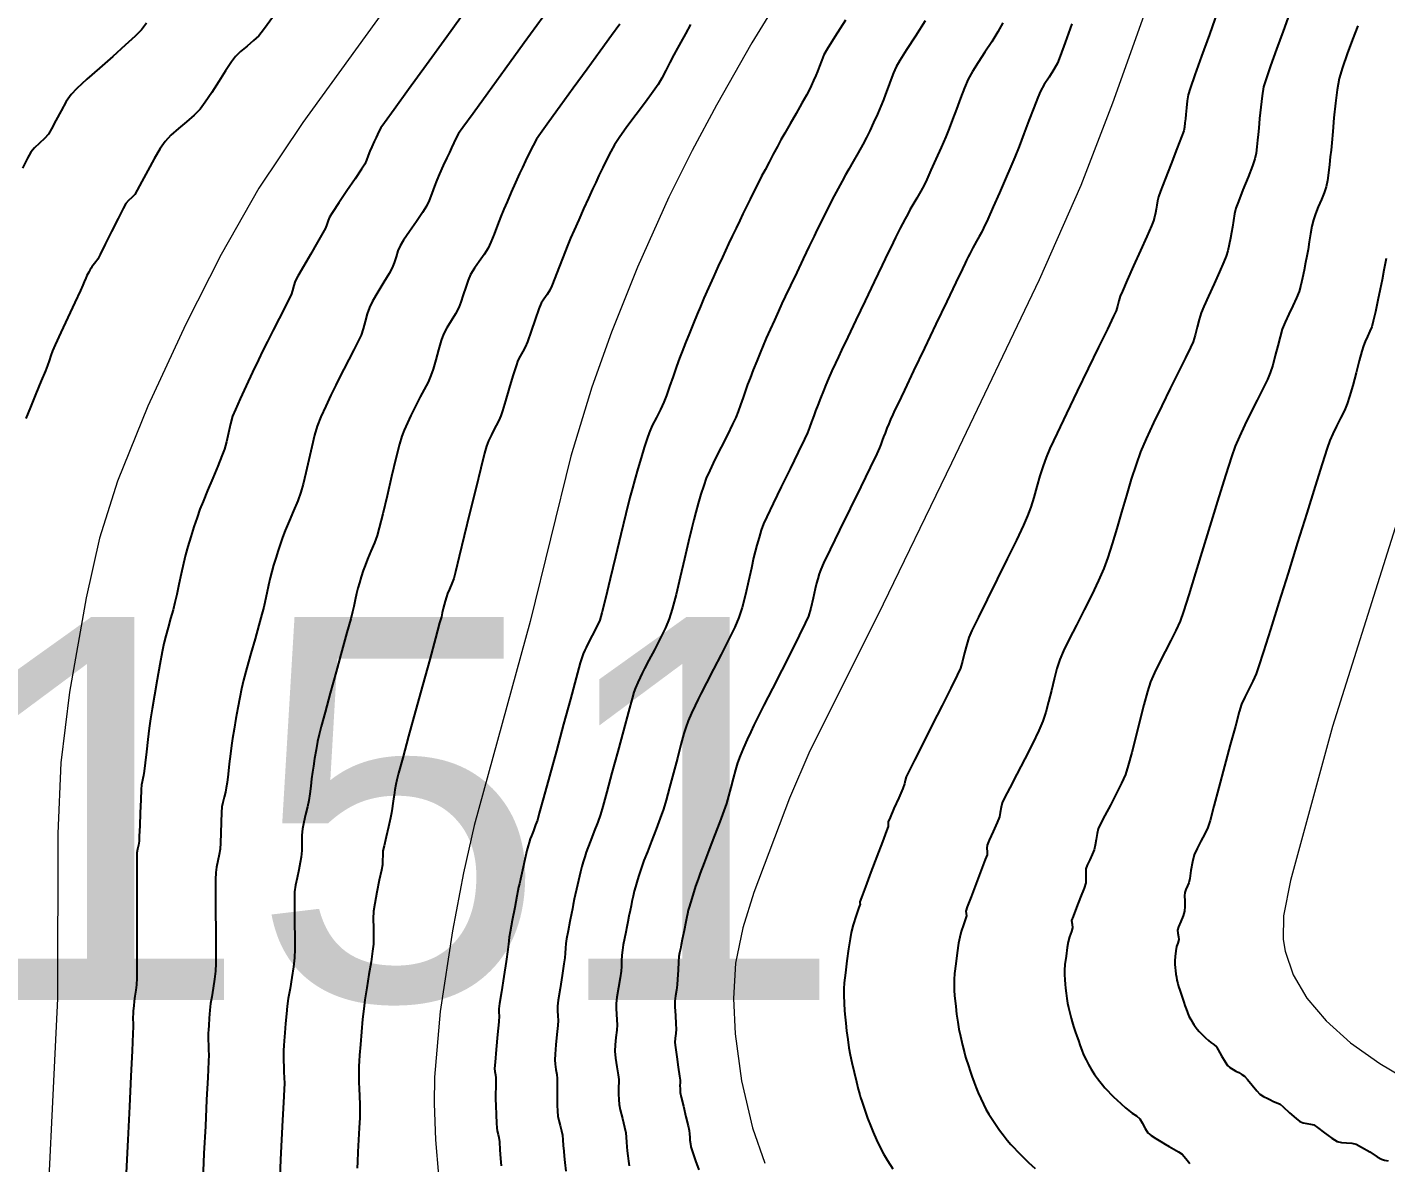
# Model space of a CAD drawing. Extents: x 27 to 849, y 0 to 853.
# Drawn here: x 81.4 to 153.4, y 745.7 to 806 of the extents above; entities that cross this region are included whole.
import ezdxf
from ezdxf.enums import TextEntityAlignment as Align

# ---------------------------------------------------------------- set-up
doc = ezdxf.new("R2010")
doc.units = 0
doc.header["$LTSCALE"] = 2
for name, color, linetype in [('Curva 1 m', 5, 'Continuous'), ('Curva Mestra', 1, 'Continuous'), ('TXT - TEXTO 01', 142, 'Continuous')]:
    doc.layers.add(name, color=color, linetype=linetype)
doc.styles.add('ARIAL', font='arial.ttf')

msp = doc.modelspace()

# ---------------------------------------------------------------- linework, layer by layer
at = {"layer": 'Curva 1 m', "linetype": 'Continuous', "lineweight": -3}
for points, elevation in [([(94.427, 806.553), (93.898, 805.83), (93.66, 805.516), (93.38, 805.253), (93.032, 804.968), (92.685, 804.683), (92.41, 804.417), (92.201, 804.131), (91.894, 803.658), (91.532, 803.085), (91.157, 802.497), (90.814, 801.98), (90.545, 801.62), (90.224, 801.297), (89.821, 800.948), (89.392, 800.59), (88.994, 800.239), (88.682, 799.91), (88.426, 799.531), (88.103, 798.98), (87.761, 798.36), (87.444, 797.771), (87.198, 797.315), (87.071, 797.093), (86.926, 796.938), (86.748, 796.77), (86.605, 796.613), (86.464, 796.353), (86.189, 795.811), (85.849, 795.129), (85.511, 794.45), (85.244, 793.915), (85.115, 793.666), (85.005, 793.514), (84.873, 793.349), (84.802, 793.26), (84.754, 793.186), (84.708, 793.111), (84.634, 792.975), (84.538, 792.79), (84.477, 792.649), (84.396, 792.453), (84.323, 792.281), (84.189, 791.991), (83.897, 791.363), (83.526, 790.565), (83.153, 789.76), (82.856, 789.115), (82.712, 788.795), (82.623, 788.547), (82.529, 788.261), (82.443, 788.011), (82.332, 787.736), (82.11, 787.198), (81.828, 786.518), (81.539, 785.815), (81.294, 785.211)], 34), ([(104.76, 807.029), (103.621, 805.457), (102.545, 803.971), (101.595, 802.657), (100.833, 801.603), (100.322, 800.895), (100.125, 800.618), (100.041, 800.463), (99.953, 800.281), (99.878, 800.121), (99.78, 799.91), (99.652, 799.623), (99.545, 799.38), (99.46, 799.159), (99.365, 798.907), (99.27, 798.691), (99.105, 798.434), (98.762, 797.921), (98.331, 797.282), (97.901, 796.645), (97.562, 796.14), (97.405, 795.894), (97.333, 795.71), (97.264, 795.495), (97.196, 795.31), (97.058, 795.062), (96.765, 794.555), (96.394, 793.915), (96.022, 793.273), (95.727, 792.756), (95.584, 792.493), (95.508, 792.262), (95.436, 791.992), (95.362, 791.759), (95.252, 791.53), (95.028, 791.087), (94.733, 790.511), (94.412, 789.885), (94.111, 789.292), (93.873, 788.811), (93.631, 788.31), (93.32, 787.656), (92.983, 786.941), (92.665, 786.254), (92.409, 785.685), (92.262, 785.325), (92.148, 784.925), (92.041, 784.45), (91.936, 783.975), (91.828, 783.573), (91.696, 783.222), (91.476, 782.684), (91.209, 782.046), (90.935, 781.392), (90.695, 780.811), (90.53, 780.387), (90.381, 779.955), (90.216, 779.451), (90.05, 778.922), (89.898, 778.415), (89.774, 777.975), (89.662, 777.518), (89.541, 776.969), (89.419, 776.396), (89.306, 775.864), (89.208, 775.44), (89.104, 775.048), (88.975, 774.595), (88.84, 774.121), (88.714, 773.668), (88.616, 773.274), (88.527, 772.831), (88.402, 772.155), (88.26, 771.354), (88.119, 770.536), (87.997, 769.806), (87.913, 769.274), (87.846, 768.785), (87.77, 768.173), (87.694, 767.526), (87.625, 766.935), (87.573, 766.488), (87.546, 766.274), (87.509, 766.114), (87.463, 765.933), (87.43, 765.773), (87.416, 765.516), (87.393, 764.972), (87.366, 764.285), (87.338, 763.594), (87.315, 763.043), (87.3, 762.773), (87.264, 762.577), (87.216, 762.354), (87.183, 762.158), (87.178, 761.819), (87.177, 761.027), (87.177, 759.931), (87.178, 758.682), (87.179, 757.43), (87.179, 756.325), (87.177, 755.518), (87.172, 755.158), (87.135, 754.875), (87.082, 754.554), (87.042, 754.301), (87.017, 754.053), (86.994, 753.773), (86.982, 753.606), (86.978, 753.465), (86.977, 753.324), (86.985, 753.146), (86.992, 752.94), (86.976, 752.582), (86.932, 751.662), (86.866, 750.322), (86.787, 748.701), (86.702, 746.939), (86.616, 745.178)], 36), ([(108.738, 806.517), (107.731, 805.13), (106.724, 803.743), (105.795, 802.462), (105.022, 801.394), (104.482, 800.644), (104.255, 800.321), (104.131, 800.096), (103.998, 799.829), (103.869, 799.559), (103.76, 799.326), (103.624, 799.032), (103.438, 798.621), (103.246, 798.191), (103.095, 797.843), (102.97, 797.524), (102.83, 797.149), (102.686, 796.777), (102.544, 796.466), (102.343, 796.143), (102.015, 795.662), (101.649, 795.133), (101.33, 794.665), (101.146, 794.368), (101.037, 794.104), (100.933, 793.787), (100.83, 793.468), (100.727, 793.201), (100.564, 792.902), (100.288, 792.435), (99.974, 791.907), (99.693, 791.422), (99.518, 791.088), (99.403, 790.754), (99.293, 790.356), (99.185, 789.956), (99.075, 789.62), (98.928, 789.302), (98.699, 788.849), (98.431, 788.335), (98.17, 787.831), (97.958, 787.409), (97.746, 786.978), (97.481, 786.44), (97.201, 785.855), (96.944, 785.286), (96.749, 784.795), (96.612, 784.33), (96.459, 783.71), (96.3, 783.016), (96.145, 782.328), (96.003, 781.725), (95.882, 781.289), (95.716, 780.836), (95.497, 780.303), (95.264, 779.758), (95.055, 779.268), (94.909, 778.9), (94.797, 778.576), (94.673, 778.199), (94.549, 777.802), (94.435, 777.421), (94.342, 777.091), (94.26, 776.755), (94.172, 776.356), (94.083, 775.936), (93.997, 775.534), (93.917, 775.19), (93.822, 774.833), (93.659, 774.249), (93.455, 773.523), (93.235, 772.737), (93.024, 771.975), (92.849, 771.321), (92.734, 770.858), (92.639, 770.403), (92.538, 769.862), (92.437, 769.286), (92.343, 768.726), (92.264, 768.233), (92.206, 767.858), (92.148, 767.421), (92.084, 766.886), (92.023, 766.345), (91.969, 765.889), (91.931, 765.608), (91.88, 765.376), (91.812, 765.108), (91.745, 764.839), (91.701, 764.607), (91.68, 764.301), (91.662, 763.793), (91.643, 763.214), (91.624, 762.692), (91.603, 762.357), (91.554, 762.071), (91.483, 761.741), (91.413, 761.411), (91.368, 761.126), (91.36, 760.755), (91.359, 760.021), (91.363, 759.065), (91.368, 758.031), (91.372, 757.06), (91.37, 756.294), (91.36, 755.876), (91.311, 755.467), (91.234, 754.986), (91.155, 754.521), (91.1, 754.163), (91.064, 753.81), (91.026, 753.385), (90.996, 753), (90.98, 752.771), (90.974, 752.592), (90.971, 752.387), (90.971, 752.207), (90.98, 751.987), (90.994, 751.696), (91.001, 751.44), (90.986, 751.084), (90.945, 750.245), (90.887, 749.06), (90.818, 747.669), (90.746, 746.208), (90.677, 744.817)], 37), ([(144.514, 806.791), (144.08, 805.585), (143.665, 804.429), (143.31, 803.434), (143.057, 802.711), (142.947, 802.372), (142.895, 802.06), (142.854, 801.681), (142.823, 801.331), (142.802, 801.107), (142.78, 800.9), (142.752, 800.664), (142.715, 800.461), (142.604, 800.155), (142.357, 799.516), (142.042, 798.711), (141.728, 797.906), (141.48, 797.267), (141.367, 796.961), (141.323, 796.756), (141.285, 796.519), (141.251, 796.315), (141.212, 796.114), (141.164, 795.886), (141.112, 795.69), (141.001, 795.428), (140.75, 794.861), (140.415, 794.111), (140.051, 793.297), (139.714, 792.542), (139.458, 791.966), (139.341, 791.69), (139.27, 791.445), (139.199, 791.163), (139.127, 790.919), (138.99, 790.626), (138.664, 789.949), (138.201, 788.992), (137.651, 787.857), (137.066, 786.647), (136.498, 785.468), (135.999, 784.42), (135.619, 783.609), (135.411, 783.138), (135.251, 782.686), (135.088, 782.157), (134.924, 781.59), (134.76, 781.023), (134.597, 780.494), (134.436, 780.042), (134.217, 779.553), (133.836, 778.756), (133.35, 777.761), (132.815, 776.676), (132.288, 775.608), (131.824, 774.667), (131.481, 773.959), (131.315, 773.594), (131.201, 773.221), (131.093, 772.777), (130.984, 772.334), (130.869, 771.961), (130.7, 771.596), (130.355, 770.896), (129.894, 769.976), (129.378, 768.954), (128.868, 767.948), (128.425, 767.074), (128.11, 766.449), (127.983, 766.191), (127.946, 766.004), (127.911, 765.816), (127.811, 765.576), (127.596, 765.084), (127.345, 764.512), (127.135, 764.032), (127.044, 763.815), (127.042, 763.69), (127.041, 763.565), (126.955, 763.329), (126.738, 762.753), (126.444, 761.974), (126.123, 761.129), (125.83, 760.355), (125.615, 759.788), (125.532, 759.565), (125.541, 759.502), (125.55, 759.44), (125.489, 759.258), (125.347, 758.838), (125.189, 758.344), (125.077, 757.94), (125.017, 757.604), (124.938, 757.069), (124.851, 756.436), (124.771, 755.804), (124.71, 755.272), (124.681, 754.94), (124.68, 754.594), (124.696, 754.19), (124.722, 753.786), (124.751, 753.44), (124.783, 753.13), (124.833, 752.716), (124.894, 752.257), (124.959, 751.812), (125.021, 751.44), (125.106, 751.034), (125.225, 750.523), (125.349, 750.015), (125.448, 749.618), (125.493, 749.44), (125.535, 749.315), (125.578, 749.19), (125.644, 748.989), (125.783, 748.567), (125.949, 748.082), (126.093, 747.69), (126.24, 747.345), (126.425, 746.938), (126.62, 746.532), (126.798, 746.19), (127.009, 745.832), (127.283, 745.4)], 46), ([(148.331, 806.69), (147.985, 805.75), (147.635, 804.793), (147.321, 803.918), (147.081, 803.222), (146.954, 802.804), (146.87, 802.322), (146.799, 801.729), (146.741, 801.124), (146.697, 800.606), (146.665, 800.273), (146.631, 799.973), (146.594, 799.623), (146.548, 799.276), (146.491, 798.982), (146.362, 798.612), (146.125, 798.01), (145.851, 797.329), (145.612, 796.726), (145.479, 796.357), (145.413, 796.06), (145.353, 795.71), (145.299, 795.361), (145.247, 795.065), (145.191, 794.774), (145.124, 794.435), (145.049, 794.099), (144.971, 793.815), (144.845, 793.509), (144.611, 792.983), (144.32, 792.344), (144.026, 791.699), (143.783, 791.154), (143.642, 790.815), (143.535, 790.461), (143.43, 790.043), (143.324, 789.626), (143.214, 789.273), (143.078, 788.974), (142.805, 788.418), (142.433, 787.674), (142.001, 786.806), (141.547, 785.882), (141.108, 784.968), (140.722, 784.131), (140.427, 783.437), (140.184, 782.767), (139.931, 781.982), (139.672, 781.126), (139.414, 780.24), (139.16, 779.367), (138.916, 778.549), (138.686, 777.828), (138.477, 777.246), (138.198, 776.605), (137.838, 775.855), (137.434, 775.051), (137.024, 774.249), (136.646, 773.505), (136.338, 772.874), (136.136, 772.411), (135.983, 771.935), (135.836, 771.376), (135.693, 770.776), (135.548, 770.176), (135.4, 769.618), (135.245, 769.143), (135.027, 768.649), (134.687, 767.952), (134.279, 767.148), (133.859, 766.335), (133.482, 765.61), (133.204, 765.072), (133.08, 764.816), (133.027, 764.58), (132.986, 764.304), (132.936, 764.066), (132.813, 763.768), (132.598, 763.291), (132.39, 762.826), (132.285, 762.565), (132.277, 762.407), (132.286, 762.223), (132.28, 762.065), (132.188, 761.801), (131.977, 761.241), (131.707, 760.535), (131.438, 759.836), (131.232, 759.295), (131.148, 759.065), (131.166, 758.94), (131.185, 758.815), (131.137, 758.661), (131.031, 758.348), (130.913, 757.988), (130.83, 757.69), (130.774, 757.367), (130.7, 756.852), (130.623, 756.273), (130.562, 755.759), (130.533, 755.44), (130.532, 755.18), (130.544, 754.877), (130.564, 754.575), (130.585, 754.315), (130.618, 754.01), (130.669, 753.601), (130.729, 753.174), (130.788, 752.815), (130.869, 752.432), (130.978, 751.967), (131.081, 751.55), (131.142, 751.315), (131.193, 751.155), (131.256, 750.974), (131.311, 750.816), (131.374, 750.625), (131.477, 750.313), (131.594, 749.972), (131.698, 749.691), (131.808, 749.432), (131.947, 749.127), (132.093, 748.822), (132.226, 748.566), (132.385, 748.297), (132.59, 747.973), (132.793, 747.664), (132.946, 747.441), (133.132, 747.197), (133.353, 746.926), (133.551, 746.693), (133.704, 746.523), (133.891, 746.322), (134.083, 746.123), (134.25, 745.956), (134.486, 745.737), (134.834, 745.424)], 47), ([(87.696, 806.185), (87.426, 805.82), (87.104, 805.497), (86.567, 805.008), (85.903, 804.419), (85.198, 803.798), (84.538, 803.209), (84.01, 802.722), (83.7, 802.401), (83.441, 802.016), (83.163, 801.523), (82.894, 801.01), (82.66, 800.569), (82.492, 800.288), (82.285, 800.06), (82.023, 799.811), (81.762, 799.561), (81.56, 799.329), (81.379, 799.012), (81.12, 798.494)], 33), ([(112.808, 806.128), (112.368, 805.518), (111.767, 804.69), (111.067, 803.732), (110.336, 802.73), (109.637, 801.771), (109.035, 800.942), (108.596, 800.33), (108.385, 800.023), (108.199, 799.686), (107.999, 799.285), (107.806, 798.88), (107.643, 798.53), (107.488, 798.198), (107.276, 797.732), (107.041, 797.21), (106.819, 796.709), (106.645, 796.307), (106.49, 795.92), (106.314, 795.458), (106.133, 794.982), (105.962, 794.555), (105.819, 794.241), (105.614, 793.912), (105.35, 793.543), (105.087, 793.173), (104.886, 792.843), (104.762, 792.545), (104.631, 792.167), (104.5, 791.762), (104.374, 791.386), (104.258, 791.092), (104.08, 790.762), (103.852, 790.389), (103.625, 790.015), (103.453, 789.683), (103.334, 789.341), (103.192, 788.855), (103.043, 788.318), (102.903, 787.828), (102.787, 787.481), (102.629, 787.135), (102.426, 786.74), (102.217, 786.347), (102.042, 786.007), (101.901, 785.72), (101.725, 785.361), (101.538, 784.971), (101.367, 784.592), (101.237, 784.264), (101.119, 783.844), (100.93, 783.088), (100.699, 782.13), (100.455, 781.107), (100.227, 780.155), (100.044, 779.409), (99.937, 779.006), (99.792, 778.618), (99.602, 778.165), (99.417, 777.735), (99.288, 777.413), (99.193, 777.137), (99.089, 776.813), (98.99, 776.488), (98.91, 776.207), (98.841, 775.92), (98.767, 775.578), (98.694, 775.234), (98.627, 774.94), (98.531, 774.586), (98.331, 773.857), (98.06, 772.876), (97.752, 771.763), (97.443, 770.642), (97.167, 769.633), (96.958, 768.86), (96.851, 768.443), (96.775, 768.071), (96.694, 767.626), (96.615, 767.167), (96.548, 766.753), (96.5, 766.443), (96.456, 766.096), (96.412, 765.692), (96.366, 765.288), (96.316, 764.943), (96.24, 764.596), (96.137, 764.191), (96.038, 763.786), (95.971, 763.44), (95.945, 763.095), (95.936, 762.69), (95.928, 762.286), (95.906, 761.94), (95.856, 761.643), (95.775, 761.262), (95.685, 760.844), (95.604, 760.439), (95.554, 760.094), (95.541, 759.71), (95.543, 759.119), (95.553, 758.416), (95.563, 757.697), (95.564, 757.058), (95.548, 756.594), (95.494, 756.116), (95.408, 755.551), (95.309, 754.97), (95.22, 754.438), (95.159, 754.024), (95.116, 753.616), (95.07, 753.115), (95.027, 752.609), (94.995, 752.187), (94.978, 751.937), (94.969, 751.668), (94.965, 751.361), (94.965, 751.091), (94.973, 750.859), (94.989, 750.546), (95.003, 750.217), (95.009, 749.94), (94.996, 749.606), (94.963, 748.915), (94.916, 747.986), (94.862, 746.937), (94.809, 745.889), (94.762, 744.961)], 38), ([(116.558, 806.105), (116.28, 805.612), (116.037, 805.18), (115.858, 804.857), (115.673, 804.508), (115.464, 804.1), (115.245, 803.674), (115.03, 803.27), (114.832, 802.929), (114.575, 802.556), (114.162, 801.992), (113.673, 801.332), (113.183, 800.671), (112.771, 800.103), (112.514, 799.725), (112.319, 799.375), (112.107, 798.96), (111.895, 798.521), (111.696, 798.099), (111.525, 797.735), (111.36, 797.38), (111.136, 796.89), (110.881, 796.325), (110.621, 795.743), (110.383, 795.205), (110.195, 794.77), (110.013, 794.327), (109.795, 793.777), (109.567, 793.195), (109.356, 792.656), (109.189, 792.238), (109.093, 792.016), (108.949, 791.792), (108.769, 791.543), (108.627, 791.317), (108.51, 791.017), (108.315, 790.466), (108.095, 789.831), (107.902, 789.281), (107.79, 788.982), (107.664, 788.757), (107.509, 788.505), (107.387, 788.278), (107.297, 788.006), (107.137, 787.474), (106.942, 786.812), (106.747, 786.15), (106.588, 785.616), (106.5, 785.342), (106.388, 785.104), (106.248, 784.839), (106.127, 784.605), (105.999, 784.344), (105.845, 784.022), (105.724, 783.733), (105.629, 783.372), (105.428, 782.567), (105.158, 781.467), (104.853, 780.22), (104.548, 778.973), (104.28, 777.876), (104.082, 777.077), (103.991, 776.723), (103.888, 776.455), (103.76, 776.155), (103.667, 775.927), (103.602, 775.736), (103.533, 775.517), (103.478, 775.324), (103.431, 775.124), (103.382, 774.893), (103.336, 774.69), (103.246, 774.357), (103.027, 773.559), (102.717, 772.428), (102.351, 771.095), (101.967, 769.693), (101.6, 768.353), (101.287, 767.207), (101.064, 766.388), (100.969, 766.027), (100.921, 765.788), (100.87, 765.503), (100.825, 765.23), (100.793, 765.027), (100.764, 764.788), (100.734, 764.515), (100.701, 764.277), (100.643, 764.012), (100.532, 763.543), (100.405, 763.007), (100.296, 762.538), (100.241, 762.273), (100.226, 762.035), (100.221, 761.762), (100.208, 761.523), (100.155, 761.236), (100.046, 760.704), (99.917, 760.071), (99.803, 759.477), (99.739, 759.062), (99.725, 758.659), (99.735, 758.188), (99.746, 757.716), (99.737, 757.312), (99.692, 756.949), (99.606, 756.382), (99.497, 755.702), (99.383, 754.999), (99.284, 754.363), (99.217, 753.885), (99.16, 753.341), (99.099, 752.673), (99.042, 751.999), (98.998, 751.436), (98.976, 751.103), (98.966, 750.842), (98.96, 750.539), (98.958, 750.236), (98.959, 749.975), (98.97, 749.666), (98.99, 749.248), (99.01, 748.81), (99.018, 748.44), (99.006, 748.103), (98.978, 747.569), (98.942, 746.937), (98.907, 746.305), (98.881, 745.773), (98.873, 745.44)], 39), ([(124.774, 806.347), (124.214, 805.45), (123.808, 804.793), (123.628, 804.493), (123.513, 804.219), (123.396, 803.898), (123.291, 803.618), (123.2, 803.401), (123.083, 803.129), (122.959, 802.852), (122.848, 802.618), (122.711, 802.368), (122.464, 801.932), (122.155, 801.394), (121.833, 800.834), (121.548, 800.336), (121.349, 799.982), (121.16, 799.635), (120.943, 799.232), (120.718, 798.809), (120.505, 798.405), (120.323, 798.054), (120.142, 797.699), (119.932, 797.279), (119.714, 796.839), (119.508, 796.42), (119.334, 796.065), (119.164, 795.714), (118.968, 795.307), (118.764, 794.881), (118.57, 794.472), (118.405, 794.12), (118.244, 793.77), (118.021, 793.281), (117.765, 792.714), (117.503, 792.131), (117.264, 791.591), (117.075, 791.155), (116.902, 790.741), (116.704, 790.255), (116.496, 789.737), (116.294, 789.228), (116.115, 788.769), (115.973, 788.401), (115.814, 787.963), (115.63, 787.439), (115.443, 786.9), (115.271, 786.418), (115.136, 786.066), (114.96, 785.691), (114.741, 785.262), (114.524, 784.831), (114.356, 784.454), (114.245, 784.138), (114.097, 783.671), (113.928, 783.115), (113.756, 782.531), (113.597, 781.978), (113.468, 781.518), (113.338, 781.007), (113.127, 780.147), (112.864, 779.059), (112.576, 777.868), (112.291, 776.694), (112.038, 775.661), (111.843, 774.892), (111.735, 774.508), (111.569, 774.132), (111.342, 773.686), (111.131, 773.29), (111.014, 773.065), (110.941, 772.907), (110.861, 772.726), (110.797, 772.565), (110.706, 772.241), (110.489, 771.448), (110.181, 770.318), (109.819, 768.985), (109.437, 767.581), (109.072, 766.238), (108.758, 765.089), (108.532, 764.266), (108.43, 763.902), (108.338, 763.646), (108.221, 763.338), (108.113, 763.062), (108.052, 762.902), (107.991, 762.715), (107.934, 762.527), (107.878, 762.289), (107.766, 761.807), (107.637, 761.243), (107.527, 760.76), (107.474, 760.523), (107.435, 760.336), (107.398, 760.148), (107.343, 759.863), (107.228, 759.267), (107.094, 758.568), (106.981, 757.972), (106.929, 757.687), (106.917, 757.5), (106.906, 757.312), (106.864, 757.031), (106.767, 756.402), (106.644, 755.599), (106.521, 754.796), (106.426, 754.167), (106.386, 753.885), (106.394, 753.698), (106.404, 753.51), (106.377, 753.195), (106.317, 752.526), (106.245, 751.736), (106.186, 751.059), (106.162, 750.728), (106.18, 750.568), (106.21, 750.387), (106.23, 750.228), (106.23, 750.037), (106.223, 749.726), (106.215, 749.384), (106.213, 749.1), (106.221, 748.752), (106.237, 748.27), (106.256, 747.819), (106.272, 747.565), (106.306, 747.405), (106.354, 747.224), (106.39, 747.065), (106.413, 746.83), (106.444, 746.414), (106.48, 745.949), (106.513, 745.565)], 41), ([(128.997, 806.301), (128.485, 805.498), (128.017, 804.768), (127.653, 804.192), (127.456, 803.855), (127.32, 803.546), (127.178, 803.179), (127.038, 802.792), (126.904, 802.421), (126.782, 802.105), (126.642, 801.77), (126.463, 801.351), (126.266, 800.901), (126.07, 800.468), (125.896, 800.105), (125.699, 799.736), (125.448, 799.294), (125.183, 798.839), (124.944, 798.43), (124.772, 798.127), (124.591, 797.795), (124.383, 797.407), (124.177, 797.018), (124.002, 796.682), (123.829, 796.341), (123.629, 795.94), (123.43, 795.537), (123.26, 795.19), (123.11, 794.88), (122.855, 794.347), (122.533, 793.677), (122.187, 792.952), (121.856, 792.258), (121.581, 791.679), (121.402, 791.299), (121.216, 790.894), (121, 790.419), (120.777, 789.924), (120.571, 789.46), (120.405, 789.076), (120.247, 788.696), (120.065, 788.246), (119.879, 787.78), (119.71, 787.351), (119.578, 787.01), (119.464, 786.694), (119.337, 786.325), (119.204, 785.939), (119.072, 785.572), (118.95, 785.259), (118.784, 784.902), (118.51, 784.347), (118.182, 783.69), (117.851, 783.023), (117.569, 782.44), (117.39, 782.035), (117.251, 781.644), (117.107, 781.184), (116.965, 780.7), (116.835, 780.234), (116.725, 779.833), (116.617, 779.398), (116.448, 778.673), (116.238, 777.768), (116.009, 776.795), (115.783, 775.865), (115.581, 775.088), (115.425, 774.575), (115.224, 774.102), (114.947, 773.53), (114.639, 772.931), (114.345, 772.377), (114.111, 771.94), (113.982, 771.691), (113.876, 771.462), (113.755, 771.194), (113.639, 770.925), (113.548, 770.69), (113.451, 770.354), (113.255, 769.635), (112.99, 768.657), (112.69, 767.542), (112.386, 766.414), (112.111, 765.398), (111.896, 764.616), (111.773, 764.193), (111.633, 763.796), (111.451, 763.312), (111.263, 762.826), (111.106, 762.425), (111.018, 762.193), (110.939, 761.955), (110.852, 761.683), (110.781, 761.443), (110.71, 761.151), (110.604, 760.69), (110.501, 760.23), (110.436, 759.94), (110.387, 759.701), (110.332, 759.429), (110.285, 759.19), (110.236, 758.94), (110.152, 758.511), (110.057, 758.022), (109.976, 757.593), (109.933, 757.344), (109.915, 757.106), (109.902, 756.833), (109.886, 756.594), (109.839, 756.27), (109.743, 755.661), (109.632, 754.957), (109.539, 754.348), (109.497, 754.024), (109.502, 753.785), (109.522, 753.513), (109.532, 753.274), (109.511, 753.006), (109.464, 752.53), (109.411, 751.979), (109.367, 751.487), (109.351, 751.187), (109.373, 750.95), (109.416, 750.671), (109.46, 750.4), (109.486, 750.187), (109.488, 749.918), (109.478, 749.611), (109.473, 749.341), (109.476, 749.104), (109.483, 748.782), (109.496, 748.452), (109.518, 748.19), (109.564, 747.958), (109.633, 747.69), (109.704, 747.422), (109.754, 747.19), (109.782, 746.942), (109.804, 746.638), (109.825, 746.329), (109.846, 746.065), (109.881, 745.733), (109.931, 745.28)], 42), ([(133.112, 806.19), (132.861, 805.727), (132.534, 805.197), (132.172, 804.641), (131.816, 804.099), (131.506, 803.611), (131.284, 803.217), (131.079, 802.753), (130.867, 802.203), (130.657, 801.622), (130.456, 801.066), (130.273, 800.592), (130.087, 800.154), (129.841, 799.586), (129.569, 798.967), (129.305, 798.376), (129.085, 797.891), (128.944, 797.592), (128.77, 797.269), (128.553, 796.893), (128.345, 796.536), (128.194, 796.273), (128.074, 796.052), (127.935, 795.793), (127.798, 795.533), (127.681, 795.31), (127.566, 795.083), (127.433, 794.815), (127.3, 794.546), (127.187, 794.315), (127.037, 794.004), (126.722, 793.346), (126.296, 792.455), (125.813, 791.444), (125.327, 790.428), (124.894, 789.519), (124.566, 788.832), (124.4, 788.479), (124.241, 788.133), (124.057, 787.727), (123.878, 787.326), (123.735, 786.996), (123.6, 786.671), (123.445, 786.287), (123.298, 785.914), (123.184, 785.62), (123.087, 785.35), (122.978, 785.034), (122.868, 784.72), (122.765, 784.452), (122.603, 784.109), (122.271, 783.427), (121.837, 782.541), (121.368, 781.583), (120.931, 780.688), (120.594, 779.988), (120.424, 779.616), (120.308, 779.282), (120.188, 778.888), (120.075, 778.49), (119.981, 778.148), (119.902, 777.814), (119.782, 777.264), (119.631, 776.584), (119.462, 775.863), (119.286, 775.187), (119.114, 774.643), (118.9, 774.142), (118.573, 773.462), (118.182, 772.688), (117.775, 771.902), (117.402, 771.189), (117.111, 770.633), (116.95, 770.316), (116.791, 769.972), (116.61, 769.571), (116.436, 769.167), (116.3, 768.815), (116.202, 768.488), (116.048, 767.919), (115.856, 767.193), (115.647, 766.4), (115.441, 765.625), (115.257, 764.957), (115.116, 764.483), (114.948, 764), (114.728, 763.411), (114.49, 762.79), (114.265, 762.213), (114.085, 761.752), (113.984, 761.483), (113.895, 761.22), (113.795, 760.909), (113.7, 760.604), (113.629, 760.358), (113.571, 760.128), (113.509, 759.859), (113.449, 759.589), (113.399, 759.357), (113.347, 759.11), (113.286, 758.806), (113.224, 758.496), (113.172, 758.232), (113.116, 757.955), (113.047, 757.615), (112.982, 757.277), (112.938, 757.001), (112.915, 756.742), (112.9, 756.439), (112.886, 756.136), (112.867, 755.876), (112.815, 755.524), (112.731, 755.019), (112.65, 754.514), (112.607, 754.163), (112.61, 753.903), (112.63, 753.6), (112.652, 753.298), (112.66, 753.038), (112.637, 752.746), (112.594, 752.368), (112.554, 751.978), (112.539, 751.646), (112.573, 751.277), (112.641, 750.814), (112.708, 750.392), (112.742, 750.146), (112.743, 749.967), (112.737, 749.762), (112.733, 749.582), (112.736, 749.362), (112.744, 749.07), (112.763, 748.815), (112.826, 748.523), (112.939, 748.063), (113.053, 747.604), (113.117, 747.315), (113.143, 747.077), (113.161, 746.804), (113.179, 746.565), (113.198, 746.361), (113.225, 746.088), (113.26, 745.803), (113.301, 745.565)], 43), ([(136.787, 806.149), (136.433, 805.156), (136.167, 804.425), (136.026, 804.065), (135.828, 803.715), (135.571, 803.321), (135.313, 802.927), (135.112, 802.578), (134.967, 802.239), (134.756, 801.692), (134.504, 801.019), (134.237, 800.304), (133.982, 799.629), (133.763, 799.078), (133.55, 798.575), (133.261, 797.913), (132.934, 797.173), (132.607, 796.438), (132.316, 795.789), (132.098, 795.308), (131.992, 795.078), (131.87, 794.856), (131.725, 794.607), (131.617, 794.419), (131.534, 794.266), (131.441, 794.091), (131.36, 793.937), (131.281, 793.78), (131.191, 793.599), (131.113, 793.44), (130.971, 793.144), (130.628, 792.427), (130.141, 791.407), (129.567, 790.205), (128.963, 788.941), (128.386, 787.734), (127.895, 786.704), (127.546, 785.973), (127.397, 785.659), (127.288, 785.42), (127.165, 785.147), (127.065, 784.917), (126.972, 784.692), (126.869, 784.436), (126.789, 784.229), (126.723, 784.043), (126.649, 783.83), (126.58, 783.645), (126.43, 783.332), (126.076, 782.6), (125.584, 781.588), (125.023, 780.435), (124.462, 779.281), (123.969, 778.263), (123.612, 777.523), (123.459, 777.197), (123.381, 776.966), (123.302, 776.699), (123.237, 776.463), (123.17, 776.169), (123.062, 775.681), (122.934, 775.146), (122.804, 774.711), (122.642, 774.356), (122.318, 773.694), (121.883, 772.827), (121.391, 771.855), (120.896, 770.88), (120.449, 770.002), (120.106, 769.322), (119.918, 768.941), (119.752, 768.583), (119.562, 768.167), (119.369, 767.729), (119.191, 767.307), (119.051, 766.94), (118.933, 766.559), (118.813, 766.105), (118.692, 765.625), (118.573, 765.165), (118.459, 764.774), (118.325, 764.394), (118.103, 763.802), (117.831, 763.086), (117.543, 762.336), (117.277, 761.641), (117.067, 761.091), (116.95, 760.774), (116.823, 760.391), (116.675, 759.925), (116.546, 759.509), (116.476, 759.274), (116.437, 759.115), (116.396, 758.933), (116.361, 758.773), (116.307, 758.505), (116.212, 758.034), (116.116, 757.558), (116.059, 757.273), (116.019, 757.078), (115.974, 756.855), (115.942, 756.658), (115.922, 756.386), (115.896, 755.932), (115.87, 755.466), (115.848, 755.158), (115.806, 754.885), (115.752, 754.574), (115.718, 754.301), (115.725, 753.996), (115.75, 753.535), (115.777, 753.082), (115.788, 752.801), (115.77, 752.579), (115.741, 752.327), (115.728, 752.106), (115.757, 751.833), (115.824, 751.34), (115.903, 750.784), (115.969, 750.32), (115.998, 750.106), (115.997, 749.965), (115.994, 749.824), (115.996, 749.646), (116.009, 749.44), (116.061, 749.203), (116.176, 748.721), (116.312, 748.157), (116.427, 747.676), (116.481, 747.44), (116.498, 747.253), (116.512, 747.065), (116.525, 746.92), (116.546, 746.73), (116.573, 746.565), (116.66, 746.299), (116.826, 745.827), (116.994, 745.35)], 44), ([(151.951, 806.032), (151.672, 805.311), (151.384, 804.546), (151.132, 803.825), (150.962, 803.237), (150.855, 802.649), (150.762, 801.929), (150.683, 801.163), (150.618, 800.435), (150.566, 799.832), (150.527, 799.44), (150.487, 799.086), (150.443, 798.673), (150.393, 798.243), (150.334, 797.839), (150.266, 797.502), (150.162, 797.182), (150.014, 796.817), (149.852, 796.437), (149.702, 796.072), (149.592, 795.752), (149.514, 795.415), (149.441, 795.008), (149.371, 794.576), (149.306, 794.163), (149.244, 793.815), (149.177, 793.474), (149.1, 793.078), (149.015, 792.664), (148.923, 792.272), (148.829, 791.94), (148.694, 791.599), (148.505, 791.185), (148.294, 790.741), (148.095, 790.312), (147.943, 789.94), (147.822, 789.547), (147.697, 789.061), (147.567, 788.541), (147.435, 788.044), (147.302, 787.627), (147.151, 787.28), (146.909, 786.782), (146.609, 786.181), (146.281, 785.528), (145.957, 784.87), (145.667, 784.257), (145.444, 783.737), (145.244, 783.167), (144.946, 782.237), (144.577, 781.052), (144.167, 779.717), (143.745, 778.336), (143.34, 777.014), (142.981, 775.856), (142.697, 774.967), (142.518, 774.451), (142.304, 773.966), (142.032, 773.419), (141.732, 772.841), (141.433, 772.261), (141.165, 771.713), (140.958, 771.227), (140.795, 770.717), (140.6, 770.006), (140.388, 769.176), (140.17, 768.31), (139.961, 767.491), (139.773, 766.802), (139.62, 766.325), (139.414, 765.854), (139.132, 765.286), (138.821, 764.691), (138.527, 764.138), (138.297, 763.698), (138.177, 763.441), (138.115, 763.183), (138.065, 762.874), (138.017, 762.567), (137.961, 762.316), (137.863, 762.07), (137.727, 761.784), (137.6, 761.513), (137.527, 761.315), (137.515, 761.078), (137.528, 760.803), (137.518, 760.565), (137.427, 760.292), (137.24, 759.805), (137.023, 759.255), (136.843, 758.792), (136.764, 758.565), (136.791, 758.378), (136.82, 758.19), (136.765, 757.997), (136.663, 757.703), (136.583, 757.44), (136.534, 757.148), (136.47, 756.688), (136.413, 756.23), (136.385, 755.94), (136.386, 755.701), (136.401, 755.429), (136.42, 755.19), (136.442, 754.987), (136.476, 754.714), (136.516, 754.43), (136.555, 754.19), (136.604, 753.951), (136.67, 753.667), (136.737, 753.394), (136.791, 753.19), (136.867, 752.95), (136.961, 752.679), (137.044, 752.441), (137.124, 752.202), (137.215, 751.928), (137.302, 751.691), (137.405, 751.453), (137.533, 751.178), (137.654, 750.941), (137.804, 750.692), (137.989, 750.404), (138.134, 750.191), (138.258, 750.029), (138.405, 749.848), (138.538, 749.693), (138.68, 749.536), (138.85, 749.356), (139.004, 749.201), (139.161, 749.055), (139.393, 748.847), (139.629, 748.639), (139.798, 748.495), (139.986, 748.357), (140.204, 748.204), (140.377, 748.054), (140.513, 747.835), (140.662, 747.546), (140.815, 747.314), (140.989, 747.172), (141.239, 747.007), (141.505, 746.845), (141.726, 746.711), (141.941, 746.587), (142.197, 746.449), (142.444, 746.308), (142.632, 746.177), (142.833, 745.953), (143.044, 745.675)], 48), ([(153.443, 793.694), (153.334, 793.067), (153.241, 792.565), (153.14, 792.075), (153.014, 791.475), (152.882, 790.871), (152.766, 790.366), (152.687, 790.065), (152.593, 789.831), (152.468, 789.564), (152.342, 789.298), (152.244, 789.065), (152.161, 788.779), (152.023, 788.263), (151.855, 787.622), (151.678, 786.958), (151.515, 786.377), (151.389, 785.982), (151.236, 785.625), (151.036, 785.219), (150.82, 784.797), (150.618, 784.392), (150.46, 784.036), (150.326, 783.638), (150.058, 782.798), (149.686, 781.617), (149.24, 780.191), (148.749, 778.621), (148.245, 777.003), (147.757, 775.436), (147.314, 774.02), (146.947, 772.852), (146.685, 772.031), (146.56, 771.655), (146.387, 771.279), (146.166, 770.85), (145.947, 770.42), (145.78, 770.043), (145.661, 769.651), (145.452, 768.89), (145.182, 767.885), (144.882, 766.758), (144.583, 765.634), (144.316, 764.635), (144.11, 763.885), (143.996, 763.508), (143.837, 763.167), (143.627, 762.78), (143.42, 762.395), (143.274, 762.065), (143.181, 761.689), (143.097, 761.224), (143.03, 760.804), (142.985, 760.565), (142.917, 760.405), (142.828, 760.226), (142.768, 760.065), (142.761, 759.886), (142.77, 759.609), (142.775, 759.31), (142.757, 759.065), (142.68, 758.818), (142.555, 758.517), (142.438, 758.24), (142.38, 758.065), (142.395, 757.9), (142.435, 757.711), (142.454, 757.565), (142.4, 757.377), (142.336, 757.19), (142.301, 756.972), (142.259, 756.656), (142.237, 756.44), (142.24, 756.252), (142.254, 756.065), (142.27, 755.92), (142.295, 755.731), (142.322, 755.565), (142.355, 755.406), (142.398, 755.224), (142.44, 755.065), (142.504, 754.868), (142.61, 754.554), (142.716, 754.246), (142.778, 754.067), (142.84, 753.878), (142.907, 753.692), (142.99, 753.504), (143.083, 753.317), (143.158, 753.191), (143.251, 753.047), (143.323, 752.942), (143.421, 752.815), (143.525, 752.692), (143.637, 752.57), (143.757, 752.447), (143.872, 752.341), (144.033, 752.198), (144.154, 752.093), (144.304, 751.987), (144.444, 751.873), (144.548, 751.704), (144.723, 751.392), (144.905, 751.074), (145.028, 750.886), (145.163, 750.779), (145.334, 750.673), (145.484, 750.585), (145.63, 750.502), (145.799, 750.41), (145.937, 750.318), (146.091, 750.144), (146.337, 749.841), (146.588, 749.535), (146.755, 749.353), (146.944, 749.237), (147.171, 749.123), (147.313, 749.056), (147.444, 748.993), (147.572, 748.935), (147.7, 748.887), (147.825, 748.835), (147.996, 748.683), (148.33, 748.376), (148.672, 748.065), (148.865, 747.903), (149.049, 747.84), (149.24, 747.795), (149.43, 747.767), (149.615, 747.727), (149.813, 747.586), (150.177, 747.307), (150.569, 747.017), (150.852, 746.844), (151.075, 746.795), (151.349, 746.773), (151.625, 746.753), (151.852, 746.709), (152.151, 746.554), (152.577, 746.294), (152.98, 746.04), (153.21, 745.905), (153.367, 745.862), (153.551, 745.826)], 49)]:
    msp.add_lwpolyline(points, dxfattribs=dict(at, elevation=elevation))
at = {"layer": 'Curva Mestra', "lineweight": 0}
for points, elevation in [([(107.583, 816.94), (95.995, 800.916), (93.664, 797.419), (91.65, 793.898), (89.788, 790.213), (87.774, 785.856), (86.151, 781.873), (85.206, 778.859), (84.499, 775.69), (83.62, 770.69), (83.16, 766.94), (82.997, 763.19), (82.984, 754.44), (82.259, 739.44)], 35), ([(124.371, 812.565), (119.8, 805.132), (117.926, 801.836), (116.644, 799.427), (115.407, 796.94), (113.745, 793.234), (112.368, 789.791), (111.321, 786.873), (110.212, 783.203), (108.045, 774.44), (105.086, 763.611), (104.511, 761.107), (103.925, 758.03), (103.275, 753.746), (102.974, 750.268), (102.952, 748.859), (103.027, 746.94), (103.18, 745.065)], 40), ([(142.279, 811.315), (138.94, 801.94), (137.254, 797.565), (135.039, 792.565), (130.394, 782.838), (126.493, 774.778), (122.886, 767.566), (121.802, 765.065), (119.916, 760.065), (119.324, 758.19), (118.946, 756.315), (118.829, 754.44), (118.916, 752.565), (119.254, 750.065), (119.844, 747.565), (120.489, 745.69)], 45), ([(155.477, 784.336), (150.601, 768.859), (148.371, 760.69), (148.01, 758.815), (147.996, 757.565), (148.089, 756.94), (148.511, 755.692), (149.241, 754.458), (150.264, 753.253), (151.564, 752.089), (153.11, 750.986), (154.808, 749.981)], 50)]:
    msp.add_lwpolyline(points, dxfattribs=dict(at, elevation=elevation)).dxf.unprotected_set("ltscale", 0)

# ---------------------------------------------------------------- texts
at = {"layer": 'TXT - TEXTO 01', "style": 'ARIAL'}
msp.add_text('31,151', height=20.32, dxfattribs=at).set_placement((81.356, 748.251), align=Align.BOTTOM_CENTER)

doc.saveas('drawing.dxf')
